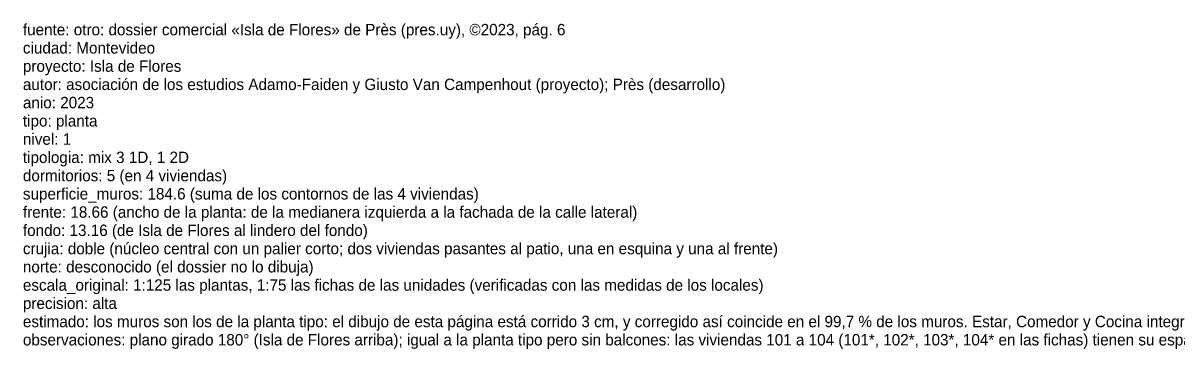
# Model space of a CAD drawing. Header units: metres. Extents: x 1 to 92, y 0 to 14.4.
# Drawn here: x 21.15 to 46.5, y 7.28 to 14.43 of the extents above; entities that cross this region are included whole.
import ezdxf

# ---------------------------------------------------------------- set-up
doc = ezdxf.new("R2010")
doc.units = ezdxf.units.M
doc.layers.add('Trazo_Datos', color=7, linetype='Continuous')

msp = doc.modelspace()

# ---------------------------------------------------------------- texts
at = {"layer": 'Trazo_Datos'}
for s, p in [('fuente: otro: dossier comercial «Isla de Flores» de Près (pres.uy), ©2023, pág. 6', (21.15, 14.16)), ('ciudad: Montevideo', (21.15, 13.76)), ('proyecto: Isla de Flores', (21.15, 13.36)), ('autor: asociación de los estudios Adamo-Faiden y Giusto Van Campenhout (proyecto); Près (desarrollo)', (21.15, 12.96)), ('anio: 2023', (21.15, 12.56)), ('tipo: planta', (21.15, 12.16)), ('nivel: 1', (21.15, 11.76)), ('tipologia: mix 3 1D, 1 2D', (21.15, 11.36)), ('dormitorios: 5 (en 4 viviendas)', (21.15, 10.96)), ('superficie_muros: 184.6 (suma de los contornos de las 4 viviendas)', (21.15, 10.56)), ('frente: 18.66 (ancho de la planta: de la medianera izquierda a la fachada de la calle lateral)', (21.15, 10.16)), ('fondo: 13.16 (de Isla de Flores al lindero del fondo)', (21.15, 9.76)), ('crujia: doble (núcleo central con un palier corto; dos viviendas pasantes al patio, una en esquina y una al frente)', (21.15, 9.36)), ('norte: desconocido (el dossier no lo dibuja)', (21.15, 8.96)), ('escala_original: 1:125 las plantas, 1:75 las fichas de las unidades (verificadas con las medidas de los locales)', (21.15, 8.56)), ('precision: alta', (21.15, 8.16)), ('estimado: los muros son los de la planta tipo: el dibujo de esta página está corrido 3 cm, y corregido así coincide en el 99,7 % de los muros. Estar, Comedor y Cocina integrada son un mismo ambiente: sus límites (sin muro) se trazaron según el amueblamiento de la ficha, por eso el comedor puede no tocar la fachada; el equipamiento es el de la ficha de la unidad (1:75) calzada sobre la planta por correlación de muros (93-99 %)', (21.15, 7.76)), ('observaciones: plano girado 180° (Isla de Flores arriba); igual a la planta tipo pero sin balcones: las viviendas 101 a 104 (101*, 102*, 103*, 104* en las fichas) tienen su espacio exterior asignado en la azotea (pág. 8, «área exterior unidades 101-102-103-104»), que no lleva DXF porque no es superficie cerrada; el patio interior está cerrado por muros en los linderos; en el retiro de la esquina, un árbol (jardín de la PB); barrio Palermo, esquina de Isla de Flores y una calle lateral', (21.15, 7.36))]:
    msp.add_text(s, height=0.25, dxfattribs=at).set_placement(p)

doc.saveas('drawing.dxf')
